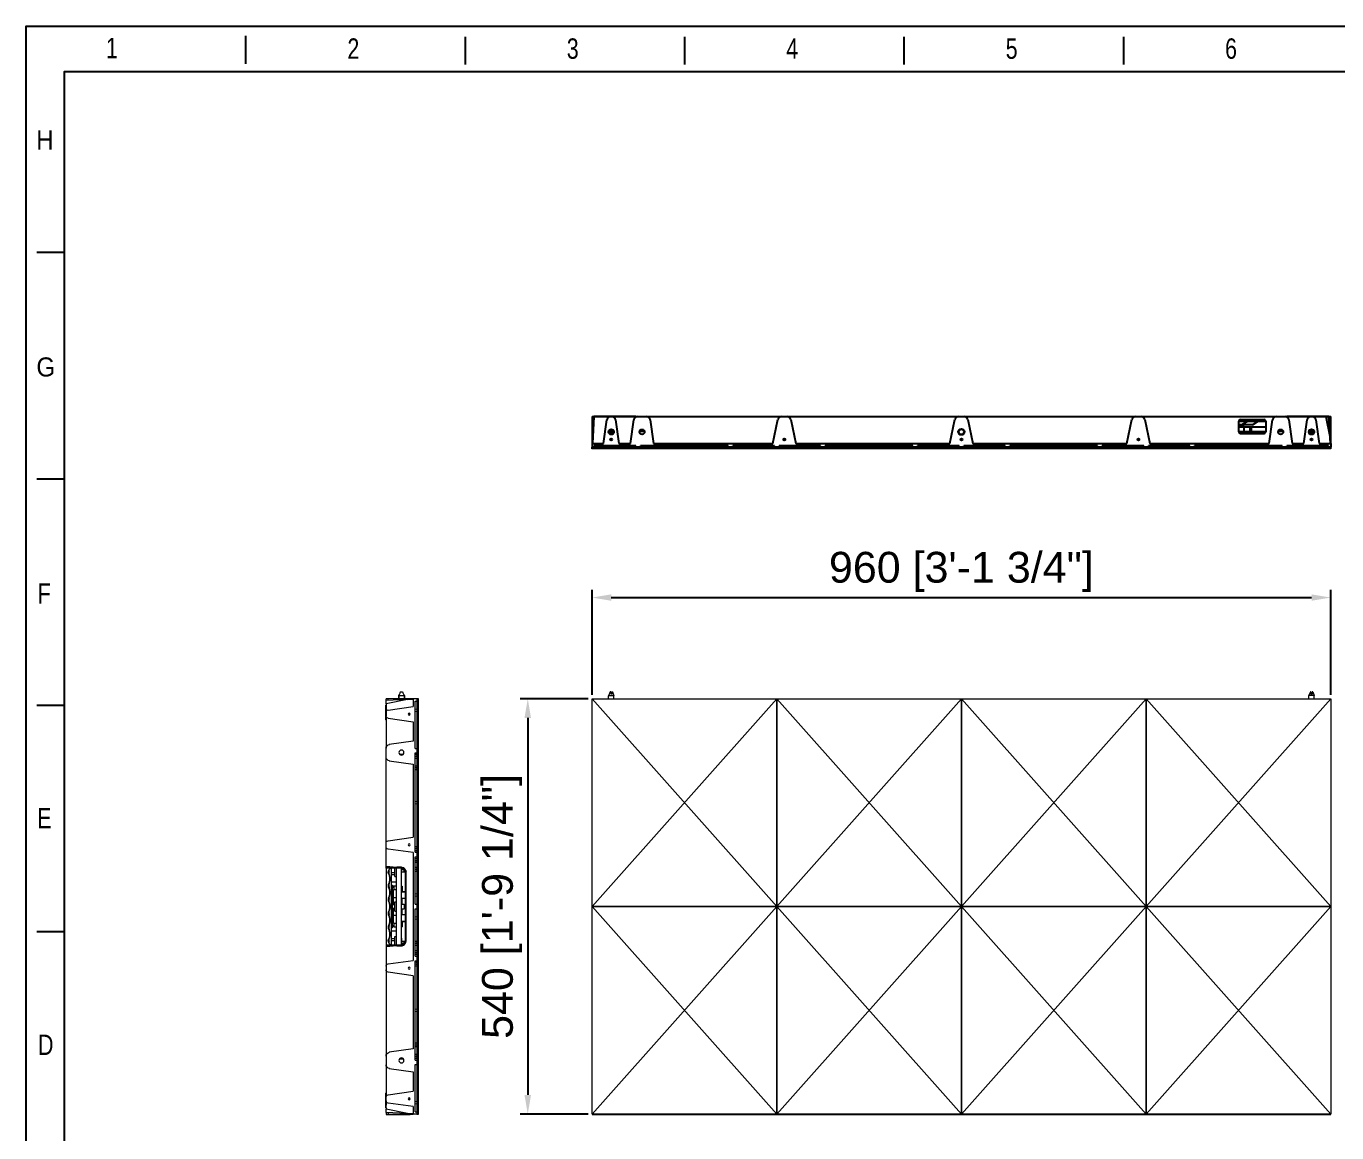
# Model space of a CAD drawing. Header units: millimetres. Extents: x 2185 to 26698, y 9658 to 17427.
# Drawn here: x 2185 to 3888, y 10574 to 12012 of the extents above; entities that cross this region are included whole.
import ezdxf

# ---------------------------------------------------------------- set-up
doc = ezdxf.new("R2010")
doc.units = ezdxf.units.MM
doc.linetypes.add('SLD-实线', pattern=[0])
doc.layers.add('文字层', color=8, linetype='SLD-实线', lineweight=15)
doc.styles.add('CKSTANDARD', font='arial.ttf')
doc.styles.add('Roamns', font='romans.shx')
doc.styles.get("Standard").update_dxf_attribs({"font": 'arial.ttf'})
doc.dimstyles.new('我的A-GB-50', dxfattribs={"dimscale": 0.5, "dimtxt": 80, "dimasz": 50, "dimexe": 20, "dimexo": 10, "dimgap": 15, "dimtad": 1, "dimdec": 1, "dimzin": 9, "dimdsep": 46, "dimtxsty": 'Standard', "dimcen": 2.5, "dimadec": 0, "dimazin": 0, "dimtfac": 1, "dimtdec": 1, "dimtmove": 0, "dimatfit": 3, "dimfxl": 2, "dimarcsym": 0})

# ---------------------------------------------------------------- blocks, each defined once
blk = doc.blocks.new('standard template')
for p, q in [((3074, 30739), (3074, 30336)), ((6246, 30728), (6246, 30325)), ((9418, 30728), (9418, 30325)), ((12589, 30728), (12589, 30325)), ((15761, 30728), (15761, 30325)), ((456, 27607), (54, 27607)), ((456, 24334), (54, 24334)), ((456, 21062), (54, 21062)), ((456, 17790), (54, 17790))]:
    blk.add_line(p, q)
blk.add_lwpolyline([(37963, 4700), (-97, 4700), (-97, 30879), (37963, 30879)], close=True)
at = {"color": 7}
blk.add_lwpolyline([(456, 6674), (456, 5964), (456, 5254), (456, 30226), (37409, 30226), (37409, 5254)], dxfattribs=at)
at = {"style": 'CKSTANDARD'}
for s, height, width, p in [('1', 295, 0.75, (1055, 30416)), ('2', 295, 0.75, (4545, 30408)), ('3', 295, 0.75, (7716, 30408)), ('4', 295, 0.75, (10888, 30408)), ('5', 295, 0.75, (14060, 30408)), ('6', 295, 0.75, (17231, 30408)), ('H', 276, 0.9, (47, 29097)), ('G', 276, 0.9, (50, 25816)), ('F', 295, 0.75, (69, 22532)), ('E', 295, 0.75, (62, 19285)), ('D', 295, 0.75, (74, 16009))]:
    blk.add_text(s, height=height, dxfattribs=dict(at, width=width)).set_placement(p)
at = {"style": 'Roamns'}
for tag, p in [('PAGE_NAME', (27466, 7594)), ('PROJECT_NAME', (27466, 6884)), ('DRAWN_NAME', (27466, 6174)), ('VERSION', (34241, 6174)), ('SELECT_DATA', (27466, 5464)), ('PAGE_NUMBER', (34241, 5464))]:
    blk.add_attdef(tag, p, '', height=285, dxfattribs=at)
blk = doc.blocks.new('75252562')
at = {"color": 2, "linetype": 'Continuous'}
for p, q in [((-3925.5, 2416.4), (-3927.5, 2411.4)), ((-3927.5, 2407.4), (-3927.5, 2411.4)), ((-3920.5, 2411.4), (-3927.5, 2411.4)), ((-3927.5, 2407.4), (-3920.5, 2407.4)), ((-3924.8, 2416.4), (-3925.5, 2416.4)), ((-3924.8, 2416.4), (-3924.8, 2413.4)), ((-3923.3, 2413.4), (-3924.8, 2413.4)), ((-3923.3, 2416.4), (-3923.3, 2413.4)), ((-3922.5, 2416.4), (-3923.3, 2416.4)), ((-3922.5, 2416.4), (-3920.5, 2411.4)), ((-3920.5, 2407.4), (-3920.5, 2411.4)), ((-3015.5, 2416.5), (-3017.5, 2411.5)), ((-3010.5, 2411.5), (-3017.5, 2411.5)), ((-3017.5, 2407.5), (-3017.5, 2411.5)), ((-3017.5, 2407.5), (-3010.5, 2407.5)), ((-3014.8, 2416.5), (-3015.5, 2416.5)), ((-3014.8, 2416.5), (-3014.8, 2413.5)), ((-3013.3, 2413.5), (-3014.8, 2413.5)), ((-3012.5, 2416.5), (-3013.3, 2416.5)), ((-3013.3, 2416.5), (-3013.3, 2413.5)), ((-3012.5, 2416.5), (-3010.5, 2411.5)), ((-3010.5, 2407.5), (-3010.5, 2411.5)), ((-3908, 1866.9), (-3908, 1867.4)), ((-3905, 1866.9), (-3908, 1866.9)), ((-3905, 1867.4), (-3905, 1866.9)), ((-3585.5, 1866.9), (-3585.5, 1867.4)), ((-3582.5, 1866.9), (-3585.5, 1866.9)), ((-3582.5, 1867.4), (-3582.5, 1866.9)), ((-3033, 1867), (-3033, 1867.5)), ((-3030, 1867), (-3033, 1867)), ((-3030, 1867.5), (-3030, 1867))]:
    blk.add_line(p, q, dxfattribs=at)
blk = doc.blocks.new('76130100')
at = {"color": 2, "linetype": 'Continuous'}
for p, q in [((-4223, 2590.9), (-4225.6, 2590.9)), ((-4244.3, 2581.9), (-4239.3, 2581.9)), ((-4244.3, 2581.9), (-4244.3, 2578.9)), ((-4242.3, 2578.9), (-4244.3, 2578.9)), ((-4242.3, 2517.4), (-4242.3, 2578.9)), ((-4239.3, 2581.9), (-4206.8, 2581.9)), ((-4239.3, 2581.9), (-4239.3, 2571.9)), ((-4232.2, 2581), (-4239.3, 2581.4)), ((-4206.8, 2567.2), (-4239.3, 2571.9)), ((-4232.2, 2581), (-4204.3, 2579.4)), ((-4232.2, 2581), (-4204.3, 2575.4)), ((-4227.8, 2586.8), (-4228.3, 2586.3)), ((-4227.6, 2586.3), (-4228.3, 2586.3)), ((-4228.3, 2586.3), (-4228.3, 2581.9)), ((-4227, 2587.9), (-4227.8, 2585.9)), ((-4227.4, 2586.8), (-4227.8, 2586.8)), ((-4220.8, 2585.9), (-4227.8, 2585.9)), ((-4227.8, 2585.9), (-4227.8, 2581.9)), ((-4226.8, 2587.9), (-4227, 2587.9)), ((-4221.6, 2587.9), (-4221.7, 2587.9)), ((-4221.6, 2587.9), (-4220.8, 2585.9)), ((-4220.8, 2586.8), (-4221.1, 2586.8)), ((-4220.3, 2586.3), (-4220.9, 2586.3)), ((-4220.8, 2586.8), (-4220.3, 2586.3)), ((-4220.8, 2585.9), (-4220.8, 2581.9)), ((-4220.3, 2586.3), (-4220.3, 2581.9)), ((-4206.8, 2581.9), (-4204.3, 2581.9)), ((-4206.8, 2579.5), (-4206.8, 2581.9)), ((-4204.3, 2575.4), (-4204.3, 2581.9)), ((-4204.3, 2575.4), (-4204.2, 2568.9)), ((-4204.3, 2573.9), (-4203.8, 2573.4)), ((-4203.8, 2554.4), (-4203.8, 2573.4)), ((-4244.3, 2567.9), (-4242.3, 2568.3)), ((-4244.3, 2567.9), (-4244.3, 2565.8)), ((-4242.3, 2565.5), (-4244.3, 2565.8)), ((-4206.8, 2556.5), (-4239.3, 2551.9)), ((-4235.3, 2561.2), (-4235.3, 2562.6)), ((-4233.5, 2562.9), (-4235, 2562.9)), ((-4204.3, 2564.3), (-4204.3, 2559.5)), ((-4204.3, 2558.4), (-4204.2, 2517.5)), ((-4203.9, 2558.9), (-4203.8, 2558.9)), ((-4239.3, 2551.9), (-4239.3, 2526.9)), ((-4203.8, 2554.4), (-4204.3, 2553.9)), ((-4204.3, 2553.9), (-4203.8, 2554.4)), ((-4203.8, 2554.4), (-4204.3, 2553.9)), ((-4204.3, 2553.9), (-4203.8, 2554.4)), ((-4203.8, 2554.4), (-4203.8, 2554.4)), ((-4239.3, 2526.9), (-4208.5, 2522.5)), ((-4242.3, 2517.4), (-4244.3, 2517.4)), ((-4244.3, 2517.4), (-4244.3, 2511.4)), ((-4242.3, 2511.4), (-4244.3, 2511.4)), ((-4244.3, 2509), (-4244.1, 2509.4)), ((-4244.3, 2509), (-4244.3, 2504.7)), ((-4244.3, 2504.7), (-4244.1, 2504.4)), ((-4244.1, 2509.4), (-4242.3, 2509.4)), ((-4244.1, 2504.4), (-4242.3, 2504.4)), ((-4244, 2506.9), (-4242.3, 2506.9)), ((-4242.3, 2382.4), (-4242.3, 2511.4)), ((-4221.8, 2509.9), (-4226.7, 2509.9)), ((-4204.3, 2361.9), (-4204.3, 2517.5)), ((-4244.3, 2494), (-4244.1, 2494.4)), ((-4244.3, 2494), (-4244.3, 2489.7)), ((-4244.3, 2489.7), (-4244.1, 2489.4)), ((-4244.3, 2489.7), (-4244.1, 2489.4)), ((-4244.1, 2494.4), (-4242.3, 2494.4)), ((-4244.1, 2489.4), (-4242.3, 2489.4)), ((-4244.1, 2489.4), (-4242.3, 2489.4)), ((-4244, 2491.9), (-4242.3, 2491.9)), ((-4244, 2489.4), (-4244, 2489.4)), ((-4244, 2489.4), (-4244, 2489.4)), ((-4208.5, 2501.3), (-4239.3, 2496.9)), ((-4239.3, 2496.9), (-4239.3, 2401.9)), ((-4244.3, 2447.9), (-4242.3, 2448.3)), ((-4244.3, 2447.9), (-4244.3, 2445.8)), ((-4242.3, 2445.5), (-4244.3, 2445.8)), ((-4206.8, 2397.2), (-4239.3, 2401.9)), ((-4244.3, 2389), (-4244.1, 2389.4)), ((-4244.3, 2389), (-4244.3, 2384.7)), ((-4244.3, 2384.7), (-4244.1, 2384.4)), ((-4244.1, 2389.4), (-4242.3, 2389.4)), ((-4244.1, 2384.4), (-4242.3, 2384.4)), ((-4244, 2386.9), (-4242.3, 2386.9)), ((-4239.3, 2381.9), (-4206.8, 2386.5)), ((-4242.3, 2382.4), (-4244.3, 2382.4)), ((-4244.3, 2382.4), (-4244.3, 2376.4)), ((-4242.3, 2376.4), (-4244.3, 2376.4)), ((-4244.3, 2373.5), (-4244.1, 2373.9)), ((-4244.3, 2373.5), (-4244.3, 2369.2)), ((-4244.3, 2369.2), (-4244.1, 2368.9)), ((-4244.1, 2373.9), (-4242.3, 2373.9)), ((-4244.1, 2368.9), (-4242.3, 2368.9)), ((-4244, 2371.4), (-4242.3, 2371.4)), ((-4242.3, 2314.9), (-4242.3, 2376.4)), ((-4239.3, 2381.9), (-4239.3, 2241.9)), ((-4244.3, 2362), (-4244.1, 2362.4)), ((-4244.3, 2362), (-4244.3, 2357.7)), ((-4244.3, 2357.7), (-4244.1, 2357.4)), ((-4244.1, 2362.4), (-4242.3, 2362.4)), ((-4244.1, 2357.4), (-4242.3, 2357.4)), ((-4244, 2359.9), (-4242.3, 2359.9)), ((-4230.2, 2356.9), (-4229.3, 2356.9)), ((-4230.2, 2266.9), (-4230.2, 2356.9)), ((-4224.3, 2356.9), (-4229.3, 2356.9)), ((-4229.3, 2356.9), (-4229.3, 2266.9)), ((-4227.7, 2360.5), (-4227.7, 2359.7)), ((-4227.7, 2359.7), (-4227.5, 2359.4)), ((-4227.5, 2359.4), (-4223.7, 2359.4)), ((-4227.3, 2359.4), (-4227.3, 2357.1)), ((-4224.3, 2357.1), (-4227.3, 2357.1)), ((-4224.3, 2361.9), (-4204.3, 2361.9)), ((-4224.3, 2352.9), (-4224.3, 2359.4)), ((-4223.7, 2352.9), (-4224.3, 2352.9)), ((-4224.2, 2362.9), (-4218.4, 2362.9)), ((-4223.7, 2361.9), (-4223.7, 2261.9)), ((-4204.3, 2364.3), (-4218.4, 2362.9)), ((-4204.3, 2363.6), (-4218.4, 2362.2)), ((-4218.4, 2362.6), (-4218.4, 2362.9)), ((-4218.4, 2362.2), (-4218.4, 2362.6)), ((-4204.3, 2362.2), (-4218.4, 2362.2)), ((-4217.7, 2261.9), (-4217.7, 2361.9)), ((-4215.7, 2350.9), (-4217.7, 2350.9)), ((-4215.7, 2350.9), (-4215.7, 2361.9)), ((-4211.3, 2356.2), (-4215.7, 2356.2)), ((-4211.3, 2353.4), (-4215.7, 2353.4)), ((-4211.3, 2262.1), (-4211.3, 2361.7)), ((-4208.3, 2353.2), (-4208.3, 2359.7)), ((-4206.8, 2356.9), (-4207.3, 2356.9)), ((-4207.3, 2355.4), (-4207.3, 2356.9)), ((-4207.3, 2355.4), (-4206.8, 2355.2)), ((-4206.8, 2355.2), (-4206.8, 2356.9)), ((-4204.3, 2361.9), (-4204.3, 2106.2)), ((-4223.7, 2338.4), (-4225.1, 2338.4)), ((-4225.1, 2338.4), (-4225.1, 2330.9)), ((-4223.7, 2333.9), (-4225.1, 2333.9)), ((-4211.3, 2344.1), (-4217.7, 2344.1)), ((-4217.7, 2338.4), (-4214.9, 2338.4)), ((-4213.8, 2333.9), (-4217.7, 2333.9)), ((-4214.9, 2338.4), (-4212.3, 2338.4)), ((-4212.3, 2335.1), (-4213.9, 2338.4)), ((-4211.3, 2340.1), (-4212.3, 2339.6)), ((-4212.3, 2339.6), (-4212.3, 2284.1)), ((-4212.3, 2333), (-4211.3, 2333.5)), ((-4208.3, 2335.2), (-4208.3, 2342.5)), ((-4208.1, 2337.4), (-4208.1, 2336.3)), ((-4206.8, 2340.5), (-4207.3, 2340.4)), ((-4207.3, 2337.4), (-4207.3, 2340.4)), ((-4207.3, 2337.4), (-4206.8, 2337.2)), ((-4206.8, 2340.5), (-4206.8, 2337.2)), ((-4244.3, 2327.9), (-4242.3, 2328.3)), ((-4244.3, 2327.9), (-4244.3, 2325.8)), ((-4242.3, 2325.5), (-4244.3, 2325.8)), ((-4229.3, 2330.9), (-4223.7, 2330.9)), ((-4223.7, 2322.9), (-4229.3, 2322.9)), ((-4225.1, 2331.1), (-4228.1, 2331.1)), ((-4228.1, 2331.1), (-4228.1, 2330.9)), ((-4225.1, 2314.9), (-4225.1, 2322.9)), ((-4213.7, 2323.6), (-4217.7, 2323.6)), ((-4215.7, 2317.9), (-4217.7, 2317.9)), ((-4215.7, 2305.9), (-4215.7, 2317.9)), ((-4213.8, 2323.6), (-4213.8, 2324.6)), ((-4213.8, 2323.6), (-4213.8, 2324.6)), ((-4213.7, 2315.1), (-4213.7, 2323.6)), ((-4212.3, 2324.6), (-4213.3, 2324.6)), ((-4213.3, 2324.6), (-4213.3, 2313.9)), ((-4208.3, 2317.2), (-4208.3, 2324.5)), ((-4208.1, 2322.4), (-4208.1, 2321.3)), ((-4206.8, 2322.5), (-4207.3, 2322.4)), ((-4207.3, 2319.4), (-4207.3, 2322.4)), ((-4207.3, 2319.4), (-4206.8, 2319.2)), ((-4206.8, 2322.5), (-4206.8, 2319.2)), ((-4242.3, 2314.9), (-4244.3, 2314.9)), ((-4244.3, 2314.9), (-4244.3, 2308.9)), ((-4242.3, 2308.9), (-4244.3, 2308.9)), ((-4242.3, 2247.4), (-4242.3, 2308.9)), ((-4227.7, 2313.6), (-4229.3, 2313.6)), ((-4227.7, 2310.2), (-4229.3, 2310.2)), ((-4229.3, 2300.9), (-4223.7, 2300.9)), ((-4223.7, 2314.9), (-4227.7, 2314.9)), ((-4227.7, 2314.9), (-4227.7, 2308.9)), ((-4223.7, 2308.9), (-4227.7, 2308.9)), ((-4225.1, 2300.9), (-4225.1, 2308.9)), ((-4215.7, 2305.9), (-4217.7, 2305.9)), ((-4217.7, 2300.1), (-4213.7, 2300.1)), ((-4215.7, 2315.1), (-4213.7, 2315.1)), ((-4215.7, 2313.9), (-4213.3, 2313.9)), ((-4213.3, 2309.9), (-4215.7, 2309.9)), ((-4213.7, 2308.6), (-4215.7, 2308.6)), ((-4213.8, 2313.9), (-4213.8, 2315.1)), ((-4213.8, 2308.6), (-4213.8, 2309.9)), ((-4213.8, 2299.1), (-4213.8, 2300.1)), ((-4213.7, 2300.1), (-4213.7, 2308.6)), ((-4213.3, 2309.9), (-4213.3, 2299.1)), ((-4208.3, 2299.2), (-4208.3, 2306.5)), ((-4208.1, 2302.4), (-4208.1, 2301.3)), ((-4206.8, 2304.5), (-4207.3, 2304.4)), ((-4207.3, 2301.4), (-4207.3, 2304.4)), ((-4207.3, 2301.4), (-4206.8, 2301.2)), ((-4206.8, 2304.5), (-4206.8, 2301.2)), ((-4244.3, 2297.9), (-4242.3, 2298.3)), ((-4244.3, 2297.9), (-4244.3, 2295.8)), ((-4242.3, 2295.5), (-4244.3, 2295.8)), ((-4223.7, 2292.9), (-4229.3, 2292.9)), ((-4228.1, 2292.9), (-4228.1, 2292.6)), ((-4225.1, 2292.6), (-4228.1, 2292.6)), ((-4225.1, 2292.9), (-4225.1, 2285.4)), ((-4225.1, 2289.9), (-4223.7, 2289.9)), ((-4223.7, 2285.4), (-4225.1, 2285.4)), ((-4217.7, 2289.9), (-4213.8, 2289.9)), ((-4214.9, 2285.4), (-4217.7, 2285.4)), ((-4214.9, 2285.4), (-4212.3, 2285.4)), ((-4213.9, 2285.4), (-4212.3, 2288.6)), ((-4212.3, 2299.1), (-4213.3, 2299.1)), ((-4211.3, 2290.3), (-4212.3, 2290.8)), ((-4212.3, 2284.1), (-4211.3, 2283.6)), ((-4208.3, 2281.2), (-4208.3, 2288.5)), ((-4208.1, 2287.4), (-4208.1, 2286.3)), ((-4206.8, 2286.5), (-4207.3, 2286.4)), ((-4207.3, 2283.4), (-4207.3, 2286.4)), ((-4207.3, 2283.4), (-4206.8, 2283.2)), ((-4206.8, 2286.5), (-4206.8, 2283.2)), ((-4244.3, 2266), (-4244.1, 2266.4)), ((-4244.3, 2266), (-4244.3, 2261.7)), ((-4244.1, 2266.4), (-4242.3, 2266.4)), ((-4230.2, 2266.9), (-4229.3, 2266.9)), ((-4224.3, 2266.9), (-4229.3, 2266.9)), ((-4224.3, 2266.6), (-4227.3, 2266.6)), ((-4227.3, 2266.6), (-4227.3, 2263.9)), ((-4223.7, 2270.9), (-4224.3, 2270.9)), ((-4224.3, 2270.9), (-4224.3, 2263.9)), ((-4217.7, 2279.7), (-4211.3, 2279.7)), ((-4215.7, 2272.9), (-4217.7, 2272.9)), ((-4215.7, 2261.9), (-4215.7, 2272.9)), ((-4211.3, 2270.4), (-4215.7, 2270.4)), ((-4211.3, 2267.6), (-4215.7, 2267.6)), ((-4208.3, 2264), (-4208.3, 2270.5)), ((-4206.8, 2268.5), (-4207.3, 2268.4)), ((-4207.3, 2266.9), (-4207.3, 2268.4)), ((-4207.3, 2266.9), (-4206.8, 2266.9)), ((-4206.8, 2266.9), (-4206.8, 2268.5)), ((-4244.3, 2261.7), (-4244.1, 2261.4)), ((-4244.3, 2254.1), (-4244.1, 2254.4)), ((-4244.3, 2254.1), (-4244.3, 2249.8)), ((-4244.3, 2249.8), (-4244.1, 2249.4)), ((-4244.1, 2261.4), (-4242.3, 2261.4)), ((-4244.1, 2254.4), (-4242.3, 2254.4)), ((-4244.1, 2249.4), (-4242.3, 2249.4)), ((-4244, 2263.9), (-4242.3, 2263.9)), ((-4244, 2251.9), (-4242.3, 2251.9)), ((-4223.7, 2263.9), (-4227.3, 2263.9)), ((-4227.3, 2263.9), (-4227.3, 2261.1)), ((-4204.3, 2261.9), (-4224.3, 2261.9)), ((-4218.4, 2260.9), (-4224.2, 2260.9)), ((-4218.4, 2261.6), (-4204.3, 2261.6)), ((-4204.3, 2260.2), (-4218.4, 2261.6)), ((-4218.4, 2260.9), (-4204.3, 2259.5)), ((-4242.3, 2247.4), (-4244.3, 2247.4)), ((-4244.3, 2247.4), (-4244.3, 2241.4)), ((-4242.3, 2241.4), (-4244.3, 2241.4)), ((-4244.3, 2239), (-4244.1, 2239.4)), ((-4244.3, 2239), (-4244.3, 2234.7)), ((-4244.3, 2234.7), (-4244.1, 2234.4)), ((-4244.1, 2239.4), (-4242.3, 2239.4)), ((-4244.1, 2234.4), (-4242.3, 2234.4)), ((-4244, 2236.9), (-4242.3, 2236.9)), ((-4242.3, 2112.4), (-4242.3, 2241.4)), ((-4206.8, 2237.2), (-4239.3, 2241.9)), ((-4239.3, 2221.9), (-4206.8, 2226.5)), ((-4239.3, 2221.9), (-4239.3, 2126.9)), ((-4244.3, 2177.9), (-4242.3, 2178.3)), ((-4244.3, 2177.9), (-4244.3, 2175.8)), ((-4242.3, 2175.5), (-4244.3, 2175.8)), ((-4244.3, 2134), (-4244.1, 2134.4)), ((-4244.3, 2134), (-4244.3, 2129.7)), ((-4244.3, 2129.7), (-4244.1, 2129.4)), ((-4244.3, 2129.7), (-4244.1, 2129.4)), ((-4244.1, 2134.4), (-4242.3, 2134.4)), ((-4244.1, 2129.4), (-4242.3, 2129.4)), ((-4244.1, 2129.4), (-4242.3, 2129.4)), ((-4244, 2131.9), (-4242.3, 2131.9)), ((-4244, 2129.4), (-4244, 2129.4)), ((-4244, 2129.4), (-4244, 2129.4)), ((-4244.3, 2119), (-4244.1, 2119.4)), ((-4244.3, 2119), (-4244.3, 2114.7)), ((-4244.3, 2114.7), (-4244.1, 2114.4)), ((-4242.3, 2112.4), (-4244.3, 2112.4)), ((-4244.3, 2112.4), (-4244.3, 2106.4)), ((-4244.1, 2119.4), (-4242.3, 2119.4)), ((-4244.1, 2114.4), (-4242.3, 2114.4)), ((-4244, 2116.9), (-4242.3, 2116.9)), ((-4239.3, 2126.9), (-4208.5, 2122.5)), ((-4221.8, 2113.9), (-4226.7, 2113.9)), ((-4242.3, 2106.4), (-4244.3, 2106.4)), ((-4242.3, 2044.9), (-4242.3, 2106.4)), ((-4208.5, 2101.3), (-4239.3, 2096.9)), ((-4239.3, 2096.9), (-4239.3, 2071.9)), ((-4204.2, 2106.3), (-4204.3, 2066.9)), ((-4206.8, 2067.2), (-4239.3, 2071.9)), ((-4235.3, 2061.2), (-4235.3, 2062.6)), ((-4235, 2060.9), (-4233.5, 2060.9)), ((-4203.8, 2069.4), (-4204.3, 2069.9)), ((-4204.3, 2069.9), (-4203.8, 2069.4)), ((-4204.3, 2059.5), (-4204.3, 2064.3)), ((-4203.8, 2050.4), (-4203.8, 2069.4)), ((-4244.3, 2057.9), (-4242.3, 2058.3)), ((-4244.3, 2057.9), (-4244.3, 2055.8)), ((-4242.3, 2055.5), (-4244.3, 2055.8)), ((-4242.3, 2044.9), (-4244.3, 2044.9)), ((-4244.3, 2044.9), (-4244.3, 2041.9)), ((-4239.3, 2051.9), (-4206.8, 2056.5)), ((-4239.3, 2051.9), (-4239.3, 2041.9)), ((-4239.3, 2042.4), (-4204.3, 2044.4)), ((-4232.1, 2042.8), (-4204.3, 2048.4)), ((-4206.8, 2044.2), (-4206.8, 2041.9)), ((-4204.2, 2050.4), (-4204.3, 2048.4)), ((-4204.2, 2050.4), (-4204.3, 2048.4)), ((-4203.8, 2050.4), (-4204.3, 2049.9)), ((-4204.3, 2049.9), (-4203.8, 2050.4)), ((-4203.8, 2050.4), (-4204.3, 2049.9)), ((-4204.3, 2049.9), (-4203.8, 2050.4)), ((-4204.3, 2044.4), (-4204.3, 2048.4)), ((-4204.3, 2044.4), (-4204.3, 2041.4)), ((-4203.8, 2050.4), (-4203.8, 2050.4)), ((-4244.3, 2041.9), (-4239.3, 2041.9)), ((-4206.8, 2041.9), (-4239.3, 2041.9)), ((-4236.3, 2041.9), (-4235.8, 2041.4)), ((-4204.3, 2041.4), (-4235.8, 2041.4)), ((-4204.3, 2041.9), (-4206.8, 2041.9))]:
    blk.add_line(p, q, dxfattribs=at)
for points in [[(-4207.3, 2355.4), (-4207, 2355.3), (-4206.8, 2355.2)], [(-4207.3, 2337.4), (-4207, 2337.3), (-4206.8, 2337.2)], [(-4207.3, 2319.4), (-4207, 2319.3), (-4206.8, 2319.2)], [(-4207.3, 2301.4), (-4207, 2301.3), (-4206.8, 2301.2)], [(-4207.3, 2283.4), (-4207, 2283.3), (-4206.8, 2283.2)]]:
    blk.add_lwpolyline(points, dxfattribs=at)
for centre, radius in [((-4234.3, 2561.9), 1.25), ((-4224.3, 2511.9), 3.25), ((-4234.3, 2391.9), 1.25), ((-4234.3, 2231.9), 1.25), ((-4224.3, 2111.9), 3.25), ((-4234.3, 2061.9), 1.25)]:
    blk.add_circle(centre, radius, dxfattribs=at)
for centre, radius, start, end in [((-4207.3, 2564.3), 3, 0, 81.8699), ((-4207.3, 2559.5), 3, 278.1301, 0), ((-4209.3, 2517.5), 5, 359.9256, 81.8699), ((-4209.3, 2506.2), 5, 278.1301, 360), ((-4207.3, 2394.3), 3, 0, 81.8699), ((-4207.3, 2389.5), 3, 278.1301, 0), ((-4224.2, 2356.9), 6.04, 162.0207, 178.5248), ((-4224.3, 2356.9), 5.88, 178.5833, 179.9946), ((-4224.3, 2356.9), 5, 90, 180.0001), ((-4224.2, 2356.8), 6.05, 92.0516, 107.8568), ((-4224.2, 2356.9), 5.98, 90.0048, 92.0353), ((-4194.3, 2347.9), 15, 150.0736, 209.9264), ((-4194.3, 2347.9), 14.5, 149.5415, 210.4503), ((-4207.3, 2356.9), 1, 90, 263.6932), ((-4211.4, 2356), 4.78, 10.8485, 12.4924), ((-4194.3, 2347.9), 15, 179.9861, 209.9264), ((-4194.3, 2329.9), 15, 150.0736, 209.9264), ((-4194.3, 2329.9), 14.5, 149.5497, 210.4503), ((-4207.3, 2341.9), 1, 153.7636, 256.1312), ((-4207.3, 2336.9), 1, 90, 233.2827), ((-4194.3, 2329.9), 15, 179.9861, 209.9264), ((-4194.3, 2311.9), 15, 150.0736, 209.9264), ((-4194.3, 2311.9), 14.5, 149.5497, 210.4503), ((-4207.3, 2321.9), 1, 102.3371, 270), ((-4217.7, 2315.9), 3, 317.9942, 345.5225), ((-4217.7, 2307.9), 3, 14.4775, 42.0116), ((-4194.3, 2311.9), 15, 179.9861, 209.9264), ((-4194.3, 2293.9), 15, 150.0736, 209.9264), ((-4194.3, 2293.9), 14.5, 149.5497, 210.4503), ((-4207.3, 2301.9), 1, 90, 257.6429), ((-4309.3, 2292.6), 95.5, 358.3885, 358.9684), ((-4194.3, 2293.9), 15, 179.9861, 209.9264), ((-4194.3, 2275.9), 15, 150.0736, 209.9264), ((-4194.3, 2275.9), 14.5, 149.5497, 210.4588), ((-4207.3, 2286.9), 1, 126.6993, 266.724), ((-4207.3, 2281.9), 1, 103.9149, 206.2179), ((-4224, 2266.9), 6.16, 180.2372, 181.5882), ((-4224.3, 2266.9), 5, 180, 270), ((-4194.3, 2275.9), 15, 179.9861, 209.9264), ((-4207.3, 2266.9), 1, 90, 263.6973), ((-4224.2, 2267), 6.17, 267.868, 269.824), ((-4207.3, 2234.3), 3, 0, 81.8699), ((-4207.3, 2229.5), 3, 278.1301, 0), ((-4209.3, 2117.5), 5, 0, 81.8699), ((-4209.3, 2106.2), 5, 278.1301, 360), ((-4207.3, 2064.3), 3, 0, 81.8699), ((-4207.3, 2059.5), 3, 278.1301, 0), ((-5792.9, 2054.8), 1588.6, 359.8395, 359.9641)]:
    blk.add_arc(centre, radius, start, end, dxfattribs=at)
for points, knots in [([(-4225.6, 2590.9), (-4225.7, 2590.7), (-4225.9, 2590.2), (-4226.3, 2589.2), (-4226.6, 2588.4), (-4226.8, 2587.9)], [0, 0, 0, 0, 0.249999, 0.499999, 1, 1, 1, 1]), ([(-4223, 2590.9), (-4222.8, 2590.7), (-4222.6, 2590.2), (-4222.2, 2589.2), (-4221.9, 2588.4), (-4221.7, 2587.9)], [0, 0, 0, 0, 0.249999, 0.499999, 1, 1, 1, 1]), ([(-4204.2, 2568.9), (-4204.2, 2568.2), (-4204.2, 2566.6), (-4204.2, 2565.1), (-4204.2, 2564.3)], [0, 0, 0, 0, 0.500001, 1, 1, 1, 1]), ([(-4244, 2509.4), (-4244, 2509.2), (-4244.1, 2508.7), (-4244.1, 2508.1), (-4244.1, 2507.5), (-4244, 2507.1), (-4244, 2506.9)], [0, 0, 0, 0, 0.250345, 0.5, 0.749655, 1, 1, 1, 1]), ([(-4244, 2506.9), (-4244, 2506.7), (-4244.1, 2506.2), (-4244.1, 2505.6), (-4244.1, 2505), (-4244, 2504.6), (-4244, 2504.4)], [0, 0, 0, 0, 0.250345, 0.5, 0.749655, 1, 1, 1, 1]), ([(-4244, 2494.4), (-4244, 2494.2), (-4244.1, 2493.8), (-4244.1, 2493.1), (-4244.1, 2492.5), (-4244, 2492.1), (-4244, 2491.9)], [0, 0, 0, 0, 0.250345, 0.5, 0.749655, 1, 1, 1, 1]), ([(-4244, 2491.9), (-4244, 2491.7), (-4244.1, 2491.3), (-4244.1, 2490.6), (-4244.1, 2490), (-4244, 2489.6), (-4244, 2489.4)], [0, 0, 0, 0, 0.250345, 0.5, 0.749655, 1, 1, 1, 1]), ([(-4244, 2389.4), (-4244, 2389.2), (-4244.1, 2388.7), (-4244.1, 2388.1), (-4244.1, 2387.5), (-4244, 2387.1), (-4244, 2386.9)], [0, 0, 0, 0, 0.250345, 0.5, 0.749655, 1, 1, 1, 1]), ([(-4244, 2386.9), (-4244, 2386.7), (-4244.1, 2386.2), (-4244.1, 2385.6), (-4244.1, 2385), (-4244, 2384.6), (-4244, 2384.4)], [0, 0, 0, 0, 0.250345, 0.5, 0.749655, 1, 1, 1, 1]), ([(-4244, 2373.9), (-4244, 2373.7), (-4244.1, 2373.3), (-4244.1, 2372.6), (-4244.1, 2372), (-4244, 2371.6), (-4244, 2371.4)], [0, 0, 0, 0, 0.250345, 0.5, 0.749655, 1, 1, 1, 1]), ([(-4244, 2371.4), (-4244, 2371.2), (-4244.1, 2370.8), (-4244.1, 2370.1), (-4244.1, 2369.5), (-4244, 2369.1), (-4244, 2368.9)], [0, 0, 0, 0, 0.250345, 0.5, 0.749655, 1, 1, 1, 1]), ([(-4244, 2362.4), (-4244, 2362.2), (-4244.1, 2361.7), (-4244.1, 2361.1), (-4244.1, 2360.5), (-4244, 2360.1), (-4244, 2359.9)], [0, 0, 0, 0, 0.250345, 0.5, 0.749655, 1, 1, 1, 1]), ([(-4244, 2359.9), (-4244, 2359.7), (-4244.1, 2359.2), (-4244.1, 2358.6), (-4244.1, 2358), (-4244, 2357.6), (-4244, 2357.4)], [0, 0, 0, 0, 0.250345, 0.5, 0.749655, 1, 1, 1, 1]), ([(-4229.9, 2358.7), (-4229.6, 2359.6), (-4228.6, 2361.3), (-4226.9, 2362.3), (-4226, 2362.6)], [0, 0, 0, 0, 0.500181, 1, 1, 1, 1]), ([(-4227.5, 2360.6), (-4227.5, 2360.4), (-4227.5, 2360), (-4227.4, 2359.6), (-4227.4, 2359.4)], [0, 0, 0, 0, 0.499316, 1, 1, 1, 1]), ([(-4224.2, 2362.9), (-4224.2, 2362.8), (-4224.2, 2362.5), (-4224.2, 2362.2), (-4224.2, 2362.1), (-4224.2, 2362), (-4224.2, 2361.9), (-4224.2, 2361.9), (-4224.3, 2361.9)], [0, 0, 0, 0, 0.368532, 0.703953, 0.830035, 0.921879, 0.978514, 1, 1, 1, 1]), ([(-4218.4, 2361.9), (-4218.4, 2361.9), (-4218.4, 2361.9), (-4218.4, 2362), (-4218.4, 2362.1), (-4218.4, 2362.1), (-4218.4, 2362.2)], [0, 0, 0, 0, 0.072027, 0.266141, 0.581003, 1, 1, 1, 1]), ([(-4210.2, 2361.5), (-4209.6, 2361.2), (-4208.8, 2360.7), (-4208, 2359.7), (-4207.7, 2359.1), (-4207.5, 2358.8)], [0, 0, 0, 0, 0.499721, 0.749692, 1, 1, 1, 1]), ([(-4213.8, 2324.6), (-4213.8, 2326.2), (-4213.8, 2329.2), (-4213.8, 2332.3), (-4213.8, 2333.9)], [0, 0, 0, 0, 0.500005, 1, 1, 1, 1]), ([(-4244, 2266.4), (-4244, 2266.2), (-4244.1, 2265.7), (-4244.1, 2265.1), (-4244.1, 2264.5), (-4244, 2264.1), (-4244, 2263.9)], [0, 0, 0, 0, 0.250345, 0.5, 0.749655, 1, 1, 1, 1]), ([(-4244, 2263.9), (-4244, 2263.7), (-4244.1, 2263.2), (-4244.1, 2262.6), (-4244.1, 2262), (-4244, 2261.6), (-4244, 2261.4)], [0, 0, 0, 0, 0.250345, 0.5, 0.749655, 1, 1, 1, 1]), ([(-4244, 2254.4), (-4244, 2254.2), (-4244.1, 2253.8), (-4244.1, 2253.2), (-4244.1, 2252.5), (-4244, 2252.1), (-4244, 2251.9)], [0, 0, 0, 0, 0.250345, 0.5, 0.749655, 1, 1, 1, 1]), ([(-4244, 2251.9), (-4244, 2251.7), (-4244.1, 2251.3), (-4244.1, 2250.7), (-4244.1, 2250), (-4244, 2249.6), (-4244, 2249.4)], [0, 0, 0, 0, 0.250345, 0.5, 0.749655, 1, 1, 1, 1]), ([(-4226, 2261.2), (-4226.9, 2261.5), (-4228.6, 2262.5), (-4229.6, 2264.1), (-4229.9, 2265)], [0, 0, 0, 0, 0.499813, 1, 1, 1, 1]), ([(-4224.3, 2261.9), (-4224.2, 2261.9), (-4224.2, 2261.8), (-4224.2, 2261.8), (-4224.2, 2261.7), (-4224.2, 2261.5), (-4224.2, 2261.3), (-4224.2, 2261), (-4224.2, 2260.9)], [0, 0, 0, 0, 0.026038, 0.090357, 0.184231, 0.296114, 0.594333, 1, 1, 1, 1]), ([(-4218.4, 2261.6), (-4218.4, 2261.6), (-4218.4, 2261.7), (-4218.4, 2261.8), (-4218.4, 2261.8), (-4218.4, 2261.9), (-4218.4, 2261.9)], [0, 0, 0, 0, 0.419151, 0.734047, 0.928035, 1, 1, 1, 1]), ([(-4218.4, 2260.9), (-4218.4, 2260.9), (-4218.4, 2261.2), (-4218.4, 2261.4), (-4218.4, 2261.6)], [0, 0, 0, 0, 0.275549, 1, 1, 1, 1]), ([(-4207.5, 2264.9), (-4207.7, 2264.6), (-4208, 2264.1), (-4208.9, 2263), (-4209.7, 2262.5), (-4210.4, 2262.2)], [0, 0, 0, 0, 0.250373, 0.50046, 1, 1, 1, 1]), ([(-4244, 2239.4), (-4244, 2239.2), (-4244.1, 2238.7), (-4244.1, 2238.1), (-4244.1, 2237.5), (-4244, 2237.1), (-4244, 2236.9)], [0, 0, 0, 0, 0.250345, 0.5, 0.749655, 1, 1, 1, 1]), ([(-4244, 2236.9), (-4244, 2236.7), (-4244.1, 2236.2), (-4244.1, 2235.6), (-4244.1, 2235), (-4244, 2234.6), (-4244, 2234.4)], [0, 0, 0, 0, 0.250345, 0.5, 0.749655, 1, 1, 1, 1]), ([(-4244, 2134.4), (-4244, 2134.2), (-4244.1, 2133.8), (-4244.1, 2133.1), (-4244.1, 2132.5), (-4244, 2132.1), (-4244, 2131.9)], [0, 0, 0, 0, 0.250345, 0.5, 0.749655, 1, 1, 1, 1]), ([(-4244, 2131.9), (-4244, 2131.7), (-4244.1, 2131.3), (-4244.1, 2130.6), (-4244.1, 2130), (-4244, 2129.6), (-4244, 2129.4)], [0, 0, 0, 0, 0.250345, 0.5, 0.749655, 1, 1, 1, 1]), ([(-4244, 2119.4), (-4244, 2119.2), (-4244.1, 2118.7), (-4244.1, 2118.1), (-4244.1, 2117.5), (-4244, 2117.1), (-4244, 2116.9)], [0, 0, 0, 0, 0.250345, 0.5, 0.749655, 1, 1, 1, 1]), ([(-4244, 2116.9), (-4244, 2116.7), (-4244.1, 2116.2), (-4244.1, 2115.6), (-4244.1, 2115), (-4244, 2114.6), (-4244, 2114.4)], [0, 0, 0, 0, 0.250345, 0.5, 0.749655, 1, 1, 1, 1]), ([(-4204.3, 2066.9), (-4204.3, 2066.8), (-4204.3, 2066.6), (-4204.3, 2066.4), (-4204.2, 2066.2), (-4204.3, 2066), (-4204.3, 2065.9)], [0, 0, 0, 0, 0.250829, 0.500494, 0.749562, 1, 1, 1, 1]), ([(-4204.2, 2059.5), (-4204.2, 2058.5), (-4204.2, 2056.7), (-4204.2, 2054.8), (-4204.2, 2053.8)], [0, 0, 0, 0, 0.499999, 1, 1, 1, 1])]:
    blk.add_open_spline(points, degree=3, knots=knots, dxfattribs=at)
for points in [[(-4204.3, 2558.8), (-4204.2, 2558.8), (-4204.2, 2558.7), (-4204.2, 2558.6)], [(-4204.2, 2558.6), (-4204.2, 2558.5), (-4204.2, 2558.4), (-4204.3, 2558.4)], [(-4204.2, 2568.9), (-4204.1, 2568.9), (-4203.9, 2568.9), (-4203.8, 2568.9)], [(-4204.2, 2558.8), (-4204.1, 2558.9), (-4204, 2558.9), (-4203.9, 2558.9)], [(-4212.2, 2361.9), (-4211.5, 2361.9), (-4210.9, 2361.7), (-4210.2, 2361.5)], [(-4207.5, 2358.8), (-4207.2, 2358.3), (-4206.9, 2357.7), (-4206.8, 2357)], [(-4214.8, 2333.9), (-4214.8, 2335.4), (-4214.8, 2336.9), (-4214.9, 2338.4)], [(-4214.9, 2285.4), (-4214.8, 2286.9), (-4214.8, 2288.4), (-4214.8, 2289.9)], [(-4213.8, 2290.8), (-4213.8, 2293.6), (-4213.8, 2296.4), (-4213.8, 2299.1)], [(-4229.9, 2265), (-4230.1, 2265.6), (-4230.2, 2266.2), (-4230.2, 2266.7)], [(-4207, 2265.9), (-4207.2, 2265.6), (-4207.3, 2265.3), (-4207.5, 2264.9)], [(-4206.8, 2266.9), (-4206.8, 2266.6), (-4206.9, 2266.2), (-4207, 2265.9)], [(-4224.4, 2260.9), (-4225, 2260.9), (-4225.5, 2261), (-4226, 2261.2)], [(-4210.4, 2262.2), (-4211, 2262), (-4211.6, 2261.9), (-4212.2, 2261.9)], [(-4203.8, 2065.9), (-4203.9, 2065.9), (-4204.1, 2065.9), (-4204.2, 2065.9)], [(-4204.2, 2065.9), (-4204.2, 2065.6), (-4204.2, 2065.2), (-4204.2, 2064.8)], [(-4204.2, 2053.8), (-4204.1, 2053.9), (-4203.9, 2053.9), (-4203.8, 2053.9)]]:
    blk.add_open_spline(points, degree=3, dxfattribs=at)
blk = doc.blocks.new('IM')
at = {"color": 4, "lineweight": 5}
for p, q in [((733.5, 4019.5), (973.5, 4019.5)), ((733.5, 3749.5), (733.5, 4019.5)), ((973.5, 4019.5), (973.5, 3749.5)), ((973.5, 3749.5), (733.5, 3749.5))]:
    blk.add_line(p, q, dxfattribs=at)
at = {"color": 157, "lineweight": 5}
for p, q in [((733.5, 3749.5), (973.5, 4019.5)), ((973.5, 3749.5), (733.5, 4019.5))]:
    blk.add_line(p, q, dxfattribs=at)
blk = doc.blocks.new('IM-1')
at = {"color": 4, "lineweight": 5}
for p, q in [((1111, 4129.8), (1111, 4131.8)), ((1111, 4131.8), (1351, 4131.8)), ((1351, 4129.8), (1111, 4129.8)), ((1351, 4131.8), (1351, 4129.8))]:
    blk.add_line(p, q, dxfattribs=at)
blk = doc.blocks.new('IM-2')
at = {"color": 4, "lineweight": 5}
for p, q in [((1381.7, 4077.4), (1379.7, 4077.4)), ((1379.7, 4077.4), (1379.7, 3807.4)), ((1381.7, 3807.4), (1381.7, 4077.4)), ((1379.7, 3807.4), (1381.7, 3807.4))]:
    blk.add_line(p, q, dxfattribs=at)
blk = doc.blocks.new('*D116')
at = {"color": 0, "lineweight": -2, "transparency": 16777216}
for p, q in [((2919.9, 11142.8), (2919.9, 11279.2)), ((3879.9, 11142.8), (3879.9, 11279.2)), ((2944.9, 11269.2), (3854.9, 11269.2))]:
    blk.add_line(p, q, dxfattribs=at)
at = {"color": 0, "transparency": 16777216}
for points in [[(2944.9, 11273.4), (2944.9, 11265.1), (2919.9, 11269.2)], [(3854.9, 11273.4), (3854.9, 11265.1), (3879.9, 11269.2)]]:
    blk.add_solid(points, dxfattribs=at)
at = {"layer": 'Defpoints', "color": 0, "transparency": 16777216}
for p in [(3879.9, 11269.2), (2919.9, 11137.8), (3879.9, 11137.8)]:
    blk.add_point(p, dxfattribs=at)
at = {"color": 0, "lineweight": 5, "transparency": 16777216, "insert": (3399.9, 11302.6), "char_height": 40, "attachment_point": 5}
blk.add_mtext('960 [3\'-1 3/4"]', dxfattribs=at)
blk = doc.blocks.new('*D117')
at = {"color": 0, "lineweight": -2, "transparency": 16777216}
for p, q in [((2914.9, 11137.8), (2826.4, 11137.8)), ((2836.4, 11112.8), (2836.4, 10622.8)), ((2914.9, 10597.8), (2826.4, 10597.8))]:
    blk.add_line(p, q, dxfattribs=at)
at = {"color": 0, "transparency": 16777216}
for points in [[(2832.2, 11112.8), (2840.6, 11112.8), (2836.4, 11137.8)], [(2832.2, 10622.8), (2840.6, 10622.8), (2836.4, 10597.8)]]:
    blk.add_solid(points, dxfattribs=at)
at = {"layer": 'Defpoints', "color": 0, "transparency": 16777216}
for p in [(2919.9, 11137.8), (2836.4, 10597.8), (2919.9, 10597.8)]:
    blk.add_point(p, dxfattribs=at)
at = {"color": 0, "lineweight": 5, "transparency": 16777216, "insert": (2803, 10867.8), "char_height": 40, "attachment_point": 5, "rotation": 90}
blk.add_mtext('540 [1\'-9 1/4"]', dxfattribs=at)

msp = doc.modelspace()

# ---------------------------------------------------------------- linework, layer by layer
at = {"color": 7, "linetype": 'Continuous'}
for p, q in [((2919.901, 11500.224), (2919.9, 11469.517)), ((2919.901, 11504.517), (2919.901, 11500.224)), ((2919.901, 11504.517), (3879.901, 11504.517)), ((2922.156, 11500.224), (2919.901, 11500.224)), ((2922.401, 11504.517), (2920.401, 11469.517)), ((2922.902, 11505.017), (2922.39, 11504.533)), ((2922.902, 11505.017), (2976.901, 11505.017)), ((2926.408, 11505.017), (2926.408, 11504.517)), ((2934.9, 11469.517), (2939.287, 11500.224)), ((2950.513, 11500.224), (2954.9, 11469.517)), ((2969.9, 11469.517), (2974.287, 11500.224)), ((2973.401, 11504.517), (2973.401, 11505.017)), ((2976.901, 11505.017), (2977.401, 11504.517)), ((2976.915, 11505.017), (2977.415, 11504.517)), ((2995.513, 11500.224), (2999.9, 11469.517)), ((3154.9, 11469.517), (3161.553, 11500.564)), ((3178.247, 11500.564), (3184.9, 11469.517)), ((3384.9, 11469.517), (3391.553, 11500.564)), ((3408.247, 11500.564), (3414.9, 11469.517)), ((3614.9, 11469.517), (3621.553, 11500.564)), ((3638.247, 11500.564), (3644.9, 11469.517)), ((3760.4, 11498.517), (3795.4, 11498.517)), ((3760.4, 11484.517), (3760.4, 11498.517)), ((3762.4, 11500.517), (3793.4, 11500.517)), ((3771.929, 11498.517), (3764.429, 11493.517)), ((3770.873, 11500.517), (3770.873, 11498.517)), ((3778.012, 11493.517), (3785.385, 11498.432)), ((3795.4, 11498.517), (3795.4, 11484.517)), ((3799.9, 11469.517), (3804.287, 11500.224)), ((3822.4, 11504.517), (3822.9, 11505.017)), ((3822.9, 11505.017), (3876.899, 11505.017)), ((3825.513, 11500.224), (3829.9, 11469.517)), ((3827.4, 11505.017), (3827.4, 11504.517)), ((3844.9, 11469.517), (3849.287, 11500.224)), ((3860.513, 11500.224), (3864.9, 11469.517)), ((3872.391, 11504.517), (3872.391, 11505.017)), ((3873.401, 11504.517), (3878.993, 11476.619)), ((3876.899, 11505.017), (3877.411, 11504.533)), ((3877.425, 11504.532), (3876.912, 11505.017)), ((3879.399, 11469.517), (3877.399, 11504.517)), ((3879.901, 11500.224), (3877.645, 11500.224)), ((3879.9, 11469.517), (3879.901, 11500.224)), ((3879.901, 11500.224), (3879.901, 11504.517)), ((2944.15, 11483.218), (2944.15, 11487.11)), ((2944.15, 11483.218), (2944.15, 11481.923)), ((2945.65, 11483.218), (2945.65, 11487.11)), ((2945.65, 11483.218), (2945.65, 11481.923)), ((2988.011, 11485.117), (2981.787, 11485.117)), ((3778.012, 11493.517), (3760.4, 11493.517)), ((3765.906, 11493.117), (3760.4, 11493.117)), ((3760.4, 11491.117), (3795.4, 11491.117)), ((3760.401, 11485.117), (3795.4, 11485.117)), ((3762.4, 11482.517), (3793.4, 11482.517)), ((3762.502, 11482.517), (3762.502, 11485.117)), ((3765.906, 11493.117), (3765.906, 11491.117)), ((3766.832, 11482.517), (3766.832, 11485.117)), ((3766.975, 11491.117), (3766.975, 11485.117)), ((3767.904, 11485.117), (3767.904, 11482.517)), ((3774.904, 11491.117), (3774.904, 11485.117)), ((3776.975, 11485.117), (3776.975, 11491.117)), ((3818.011, 11485.117), (3811.787, 11485.117)), ((3854.15, 11483.218), (3854.15, 11487.11)), ((3854.15, 11483.218), (3854.15, 11481.923)), ((3855.65, 11483.218), (3855.65, 11487.11)), ((3855.65, 11483.218), (3855.65, 11481.923)), ((2919.9, 11469.517), (2919.9, 11464.517)), ((2919.9, 11469.517), (2934.9, 11469.517)), ((2922.9, 11464.517), (2919.9, 11464.517)), ((2922.9, 11464.517), (2922.9, 11466.517)), ((2976.9, 11466.517), (2922.9, 11466.517)), ((2926.969, 11464.517), (2928.941, 11464.517)), ((2940.86, 11464.517), (2942.832, 11464.517)), ((2945.234, 11474.517), (2943.65, 11474.517)), ((2945.234, 11474.517), (2945.962, 11474.887)), ((2954.9, 11469.517), (2969.9, 11469.517)), ((2976.9, 11464.517), (2976.9, 11466.517)), ((2982.9, 11464.517), (2976.9, 11464.517)), ((2982.9, 11464.517), (2982.9, 11466.517)), ((3096.9, 11466.517), (2982.9, 11466.517)), ((2999.9, 11469.517), (3154.9, 11469.517)), ((3031.969, 11464.517), (3033.941, 11464.517)), ((3045.86, 11464.517), (3047.832, 11464.517)), ((3096.9, 11464.517), (3096.9, 11466.517)), ((3102.9, 11464.517), (3096.9, 11464.517)), ((3102.9, 11464.517), (3102.9, 11466.517)), ((3156.9, 11466.517), (3102.9, 11466.517)), ((3136.969, 11464.517), (3138.941, 11464.517)), ((3150.86, 11464.517), (3152.832, 11464.517)), ((3156.9, 11464.517), (3156.9, 11466.517)), ((3162.9, 11464.517), (3156.9, 11464.517)), ((3162.9, 11464.517), (3162.9, 11466.517)), ((3216.9, 11466.517), (3162.9, 11466.517)), ((3166.969, 11464.517), (3168.941, 11464.517)), ((3180.86, 11464.517), (3182.832, 11464.517)), ((3184.9, 11469.517), (3384.9, 11469.517)), ((3216.9, 11464.517), (3216.9, 11466.517)), ((3222.9, 11464.517), (3216.9, 11464.517)), ((3222.9, 11464.517), (3222.9, 11466.517)), ((3336.9, 11466.517), (3222.9, 11466.517)), ((3271.969, 11464.517), (3273.941, 11464.517)), ((3285.86, 11464.517), (3287.832, 11464.517)), ((3336.9, 11464.517), (3336.9, 11466.517)), ((3342.9, 11464.517), (3336.9, 11464.517)), ((3396.9, 11466.517), (3342.9, 11466.517)), ((3342.9, 11464.517), (3342.9, 11466.517)), ((3376.969, 11464.517), (3378.941, 11464.517)), ((3390.86, 11464.517), (3392.832, 11464.517)), ((3396.9, 11464.517), (3396.9, 11466.517)), ((3402.9, 11464.517), (3396.9, 11464.517)), ((3398.784, 11475.017), (3401.016, 11475.017)), ((3456.9, 11466.517), (3402.9, 11466.517)), ((3402.9, 11464.517), (3402.9, 11466.517)), ((3406.969, 11464.517), (3408.941, 11464.517)), ((3414.9, 11469.517), (3614.9, 11469.517)), ((3420.86, 11464.517), (3422.832, 11464.517)), ((3456.9, 11464.517), (3456.9, 11466.517)), ((3462.9, 11464.517), (3456.9, 11464.517)), ((3576.9, 11466.517), (3462.9, 11466.517)), ((3462.9, 11464.517), (3462.9, 11466.517)), ((3511.969, 11464.517), (3513.941, 11464.517)), ((3525.86, 11464.517), (3527.832, 11464.517)), ((3576.9, 11464.517), (3576.9, 11466.517)), ((3582.9, 11464.517), (3576.9, 11464.517)), ((3636.9, 11466.517), (3582.9, 11466.517)), ((3582.9, 11464.517), (3582.9, 11466.517)), ((3616.969, 11464.517), (3618.941, 11464.517)), ((3630.86, 11464.517), (3632.832, 11464.517)), ((3636.9, 11464.517), (3636.9, 11466.517)), ((3642.9, 11464.517), (3636.9, 11464.517)), ((3696.9, 11466.517), (3642.9, 11466.517)), ((3642.9, 11464.517), (3642.9, 11466.517)), ((3644.9, 11469.517), (3799.9, 11469.517)), ((3646.969, 11464.517), (3648.941, 11464.517)), ((3660.86, 11464.517), (3662.832, 11464.517)), ((3696.9, 11464.517), (3696.9, 11466.517)), ((3702.9, 11464.517), (3696.9, 11464.517)), ((3816.9, 11466.517), (3702.9, 11466.517)), ((3702.9, 11464.517), (3702.9, 11466.517)), ((3751.969, 11464.517), (3753.941, 11464.517)), ((3765.86, 11464.517), (3767.832, 11464.517)), ((3816.9, 11464.517), (3816.9, 11466.517)), ((3822.9, 11464.517), (3816.9, 11464.517)), ((3876.9, 11466.517), (3822.9, 11466.517)), ((3822.9, 11464.517), (3822.9, 11466.517)), ((3829.9, 11469.517), (3844.9, 11469.517)), ((3853.841, 11474.892), (3854.577, 11474.517)), ((3856.15, 11474.517), (3854.577, 11474.517)), ((3856.969, 11464.517), (3858.941, 11464.517)), ((3864.9, 11469.517), (3879.9, 11469.517)), ((3870.86, 11464.517), (3872.832, 11464.517)), ((3876.9, 11464.517), (3876.9, 11466.517)), ((3879.9, 11464.517), (3876.9, 11464.517)), ((3879.9, 11469.517), (3879.9, 11464.517)), ((2919.914, 10597.751), (3879.914, 10597.777))]:
    msp.add_line(p, q, dxfattribs=at)
for centre, radius in [((2944.9, 11484.517), 3.5), ((2984.9, 11484.517), 3.25), ((3399.9, 11484.517), 4), ((3399.9, 11484.517), 3.5), ((3814.9, 11484.517), 3.25), ((3854.9, 11484.517), 3.5), ((2944.9, 11474.517), 1.25), ((3169.814, 11474.517), 1.25), ((3399.9, 11474.517), 1.25), ((3629.878, 11474.517), 1.25), ((3854.9, 11474.517), 1.25)]:
    msp.add_circle(centre, radius, dxfattribs=at)
for centre, radius, start, end in [((2944.237, 11499.517), 5, 90, 171.869898), ((2945.564, 11499.517), 5, 8.130102, 90), ((2979.237, 11499.517), 5, 90, 171.869898), ((2990.564, 11499.517), 5, 8.130102, 90), ((3166.442, 11499.517), 5, 90, 167.905243), ((3173.358, 11499.517), 5, 12.094757, 90), ((3396.442, 11499.517), 5, 90, 167.905243), ((3403.358, 11499.517), 5, 12.094757, 90), ((3626.442, 11499.517), 5, 90, 167.905243), ((3633.358, 11499.517), 5, 12.094757, 90), ((3762.4, 11498.517), 2, 89.999966, 180), ((3793.4, 11498.517), 2, 0, 90.000052), ((3809.237, 11499.517), 5, 90, 171.869898), ((3820.564, 11499.517), 5, 8.130102, 90), ((3854.237, 11499.517), 5, 90, 171.869898), ((3855.564, 11499.517), 5, 8.130102, 90), ((2944.9, 11484.517), 1.5, 120, 240), ((2944.9, 11484.517), 2.7, 73.87238, 106.12762), ((2944.9, 11484.517), 2.7, 253.87238, 286.12762), ((2944.9, 11484.517), 1.5, 300, 60), ((3762.4, 11484.517), 2, 180, 269.999966), ((3793.4, 11484.517), 2, 269.999966, 0), ((3854.9, 11484.517), 1.5, 120, 240), ((3854.9, 11484.517), 2.7, 73.87238, 106.12762), ((3854.9, 11484.517), 2.7, 253.87238, 286.12762), ((3854.9, 11484.517), 1.5, 300, 60)]:
    msp.add_arc(centre, radius, start, end, dxfattribs=at)
for centre, major_axis, ratio, start_param, end_param in [((2934.901, 11466.517), (1.432, 45.475), 0.17307972, 1.57624611, 1.62023979), ((2934.901, 11466.517), (1.074, 34.106), 0.17307972, 1.57624611, 1.63491909), ((2934.901, 11466.517), (-1.074, 34.106), 0.17307802, -1.63492066, -1.57624768), ((2934.901, 11466.517), (-1.432, 45.475), 0.17307802, -1.62024136, -1.57624768), ((3039.901, 11466.517), (1.432, 45.475), 0.17307972, 1.57624611, 1.62023979), ((3039.901, 11466.517), (1.074, 34.106), 0.17307972, 1.57624611, 1.63491909), ((3039.901, 11466.517), (-1.074, 34.106), 0.17307802, -1.63492066, -1.57624768), ((3039.901, 11466.517), (-1.432, 45.475), 0.17307802, -1.62024136, -1.57624768), ((3144.901, 11466.517), (1.432, 45.475), 0.17307972, 1.57624611, 1.62023979), ((3144.901, 11466.517), (1.074, 34.106), 0.17307972, 1.57624611, 1.63491909), ((3144.901, 11466.517), (-1.074, 34.106), 0.17307802, -1.63492066, -1.57624768), ((3144.901, 11466.517), (-1.432, 45.475), 0.17307802, -1.62024136, -1.57624768), ((3174.901, 11466.517), (1.432, 45.475), 0.17307972, 1.57624611, 1.62023979), ((3174.901, 11466.517), (1.074, 34.106), 0.17307972, 1.57624611, 1.63491909), ((3174.901, 11466.517), (-1.074, 34.106), 0.17307802, -1.63492066, -1.57624768), ((3174.901, 11466.517), (-1.432, 45.475), 0.17307802, -1.62024136, -1.57624768), ((3279.901, 11466.517), (1.432, 45.475), 0.17307972, 1.57624611, 1.62023979), ((3279.901, 11466.517), (1.074, 34.106), 0.17307972, 1.57624611, 1.63491909), ((3279.901, 11466.517), (-1.074, 34.106), 0.17307802, -1.63492066, -1.57624768), ((3279.901, 11466.517), (-1.432, 45.475), 0.17307802, -1.62024136, -1.57624768), ((3384.901, 11466.517), (1.432, 45.475), 0.17307972, 1.57624611, 1.62023979), ((3384.901, 11466.517), (1.074, 34.106), 0.17307972, 1.57624611, 1.63491909), ((3384.901, 11466.517), (-1.074, 34.106), 0.17307802, -1.63492066, -1.57624768), ((3384.901, 11466.517), (-1.432, 45.475), 0.17307802, -1.62024136, -1.57624768), ((3414.901, 11466.517), (1.432, 45.475), 0.17307972, 1.57624611, 1.62023979), ((3414.901, 11466.517), (1.074, 34.106), 0.17307972, 1.57624611, 1.63491909), ((3414.901, 11466.517), (-1.074, 34.106), 0.17307802, -1.63492066, -1.57624768), ((3414.901, 11466.517), (-1.432, 45.475), 0.17307802, -1.62024136, -1.57624768), ((3519.901, 11466.517), (1.432, 45.475), 0.17307972, 1.57624611, 1.62023979), ((3519.901, 11466.517), (1.074, 34.106), 0.17307972, 1.57624611, 1.63491909), ((3519.901, 11466.517), (-1.074, 34.106), 0.17307802, -1.63492066, -1.57624768), ((3519.901, 11466.517), (-1.432, 45.475), 0.17307802, -1.62024136, -1.57624768), ((3624.901, 11466.517), (1.432, 45.475), 0.17307972, 1.57624611, 1.62023979), ((3624.901, 11466.517), (1.074, 34.106), 0.17307972, 1.57624611, 1.63491909), ((3624.901, 11466.517), (-1.074, 34.106), 0.17307802, -1.63492066, -1.57624768), ((3624.901, 11466.517), (-1.432, 45.475), 0.17307802, -1.62024136, -1.57624768), ((3654.901, 11466.517), (1.432, 45.475), 0.17307972, 1.57624611, 1.62023979), ((3654.901, 11466.517), (1.074, 34.106), 0.17307972, 1.57624611, 1.63491909), ((3654.901, 11466.517), (-1.074, 34.106), 0.17307802, -1.63492066, -1.57624768), ((3654.901, 11466.517), (-1.432, 45.475), 0.17307802, -1.62024136, -1.57624768), ((3759.901, 11466.517), (1.432, 45.475), 0.17307972, 1.57624611, 1.62023979), ((3759.901, 11466.517), (1.074, 34.106), 0.17307972, 1.57624611, 1.63491909), ((3759.901, 11466.517), (-1.074, 34.106), 0.17307802, -1.63492066, -1.57624768), ((3759.901, 11466.517), (-1.432, 45.475), 0.17307802, -1.62024136, -1.57624768), ((3864.901, 11466.517), (1.432, 45.475), 0.17307972, 1.57624611, 1.62023979), ((3864.901, 11466.517), (1.074, 34.106), 0.17307972, 1.57624611, 1.63491909), ((3864.901, 11466.517), (-1.074, 34.106), 0.17307802, -1.63492066, -1.57624768), ((3864.901, 11466.517), (-1.432, 45.475), 0.17307802, -1.62024136, -1.57624768)]:
    msp.add_ellipse(centre, major_axis=major_axis, ratio=ratio, start_param=start_param, end_param=end_param, dxfattribs=at)

# ---------------------------------------------------------------- block references
at = {"transparency": 33554595, "xscale": 0.08990503216734323, "yscale": 0.08990503216734323, "zscale": 0.08990503216734323}
msp.add_blockref('standard template', (2193.411, 9235.511), dxfattribs=at)
at = {"color": 4, "lineweight": 5}
for name, p in [('IM-1', (1808.878, 7332.709)), ('IM-1', (2048.878, 7332.709)), ('IM-1', (2288.878, 7332.709)), ('IM-1', (2528.878, 7332.709)), ('IM-2', (1312.579, 7060.383)), ('IM', (2186.39, 7118.229)), ('IM', (2426.39, 7118.229)), ('IM', (2666.39, 7118.229)), ('IM', (2906.39, 7118.229)), ('IM-2', (1312.579, 6790.383)), ('IM', (2186.39, 6848.229)), ('IM', (2426.39, 6848.229)), ('IM', (2666.39, 6848.229)), ('IM', (2906.39, 6848.229))]:
    msp.add_blockref(name, p, dxfattribs=at)
at = {"layer": '文字层', "xscale": -1}
msp.add_blockref('76130100', (-1552.008, 8555.845), dxfattribs=at)
at = {"layer": '文字层'}
msp.add_blockref('75252562', (6868.947, 8730.325), dxfattribs=at)

# ---------------------------------------------------------------- dimensions: what is measured, and where the dimension line sits
at = {"lineweight": 5}
dim = msp.add_linear_dim(base=(3879.9, 11269.245), p1=(2919.9, 11137.751), p2=(3879.9, 11137.751), dimstyle='我的A-GB-50', dxfattribs=at)
dim.commit()
dim.dimension.update_dxf_attribs({"geometry": '*D116', "text_midpoint": (3399.9, 11269.245), "dimtype": 160})
dim = msp.add_linear_dim(base=(2836.414, 10597.751), p1=(2919.9, 11137.751), p2=(2919.914, 10597.751), angle=90, dimstyle='我的A-GB-50', dxfattribs=at)
dim.commit()
dim.dimension.update_dxf_attribs({"geometry": '*D117', "text_midpoint": (2836.414, 10867.751), "dimtype": 160})

doc.saveas('drawing.dxf')
